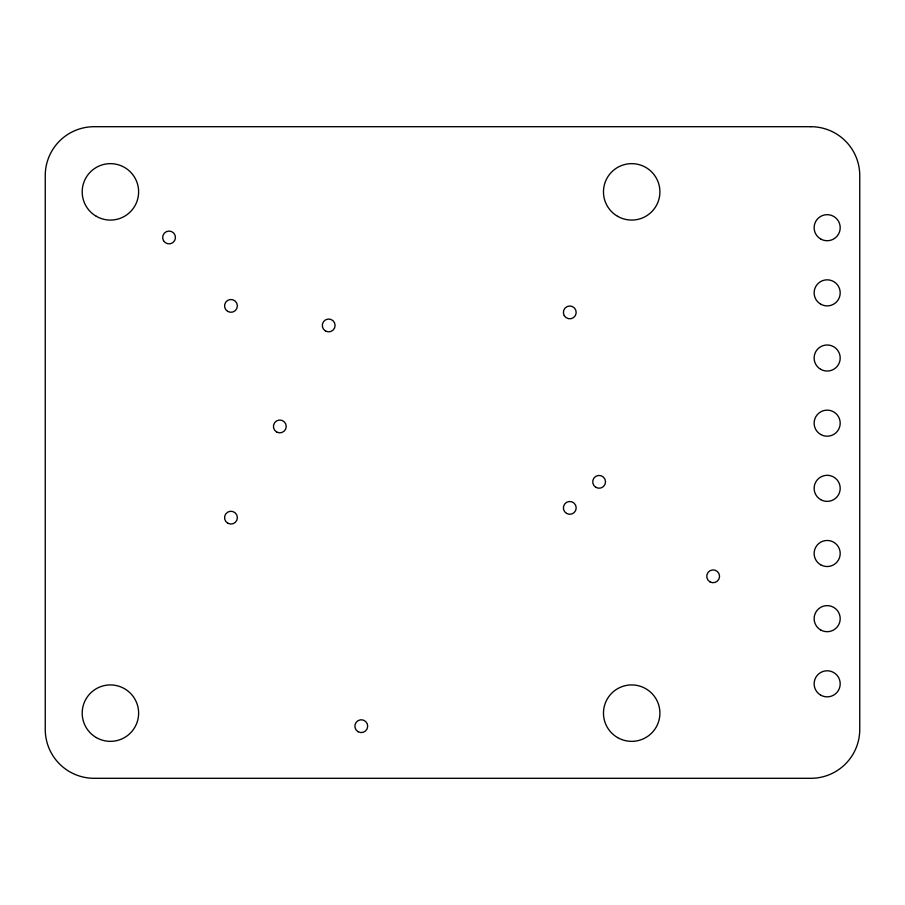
<?xml version="1.0" encoding="UTF-8"?>
<svg xmlns="http://www.w3.org/2000/svg" width="905" height="905" viewBox="0 0 905 905"><rect width="100%" height="100%" fill="white"/><g stroke="black" fill="none" stroke-linecap="round" stroke-linejoin="round"><path stroke-width="1.36" d="M810.88 126.7L94.12 126.7A48.87 48.87 0 0 0 45.25 175.57L45.25 729.43A48.87 48.87 0 0 0 94.12 778.3L810.88 778.3A48.87 48.87 0 0 0 859.75 729.43L859.75 175.57A48.87 48.87 0 0 0 810.88 126.7M617.583 216.295A28.213 28.213 0 0 0 659.903 191.86A28.213 28.213 0 0 0 617.583 167.425A28.213 28.213 0 0 0 617.583 216.295M617.583 737.575A28.213 28.213 0 0 0 659.903 713.14A28.213 28.213 0 0 0 617.583 688.705A28.213 28.213 0 0 0 617.583 737.575M163.5 240.673A6.414 6.414 0 0 0 174.608 240.673A6.414 6.414 0 0 0 169.054 231.058A6.414 6.414 0 0 0 163.5 240.673M709.939 581.858A6.414 6.414 0 0 0 719.554 576.304A6.414 6.414 0 0 0 709.939 570.75A6.414 6.414 0 0 0 709.939 581.858M227.755 311.444A6.414 6.414 0 0 0 237.37 305.89A6.414 6.414 0 0 0 227.755 300.336A6.414 6.414 0 0 0 227.755 311.444M820.654 629.948A13.032 13.032 0 0 0 840.202 618.658A13.032 13.032 0 0 0 820.654 607.368A13.032 13.032 0 0 0 820.654 629.948M96.303 216.295A28.213 28.213 0 0 0 138.623 191.86A28.213 28.213 0 0 0 96.303 167.425A28.213 28.213 0 0 0 96.303 216.295M96.303 737.575A28.213 28.213 0 0 0 138.623 713.14A28.213 28.213 0 0 0 96.303 688.705A28.213 28.213 0 0 0 96.303 737.575M564.234 315.607A6.414 6.414 0 0 0 575.342 315.607A6.414 6.414 0 0 0 569.788 305.992A6.414 6.414 0 0 0 564.234 315.607M276.625 431.99A6.414 6.414 0 0 0 286.24 426.436A6.414 6.414 0 0 0 276.625 420.882A6.414 6.414 0 0 0 276.625 431.99M358.075 731.726A6.414 6.414 0 0 0 367.69 726.172A6.414 6.414 0 0 0 358.075 720.618A6.414 6.414 0 0 0 358.075 731.726M566.587 513.44A6.414 6.414 0 0 0 576.202 507.886A6.414 6.414 0 0 0 566.587 502.332A6.414 6.414 0 0 0 566.587 513.44M595.909 487.376A6.414 6.414 0 0 0 605.524 481.822A6.414 6.414 0 0 0 595.909 476.268A6.414 6.414 0 0 0 595.909 487.376M325.495 330.992A6.414 6.414 0 0 0 335.11 325.438A6.414 6.414 0 0 0 325.495 319.884A6.414 6.414 0 0 0 325.495 330.992M227.755 523.214A6.414 6.414 0 0 0 237.37 517.66A6.414 6.414 0 0 0 227.755 512.106A6.414 6.414 0 0 0 227.755 523.214M820.654 695.108A13.032 13.032 0 0 0 840.202 683.818A13.032 13.032 0 0 0 820.654 672.528A13.032 13.032 0 0 0 820.654 695.108M820.654 564.788A13.032 13.032 0 0 0 840.202 553.498A13.032 13.032 0 0 0 820.654 542.208A13.032 13.032 0 0 0 820.654 564.788M820.654 499.628A13.032 13.032 0 0 0 840.202 488.338A13.032 13.032 0 0 0 820.654 477.048A13.032 13.032 0 0 0 820.654 499.628M820.654 434.468A13.032 13.032 0 0 0 840.202 423.178A13.032 13.032 0 0 0 820.654 411.888A13.032 13.032 0 0 0 820.654 434.468M820.654 369.308A13.032 13.032 0 0 0 840.202 358.018A13.032 13.032 0 0 0 820.654 346.728A13.032 13.032 0 0 0 820.654 369.308M820.654 304.148A13.032 13.032 0 0 0 840.202 292.858A13.032 13.032 0 0 0 820.654 281.568A13.032 13.032 0 0 0 820.654 304.148M820.654 238.988A13.032 13.032 0 0 0 840.202 227.698A13.032 13.032 0 0 0 820.654 216.408A13.032 13.032 0 0 0 820.654 238.988"/></g></svg>
